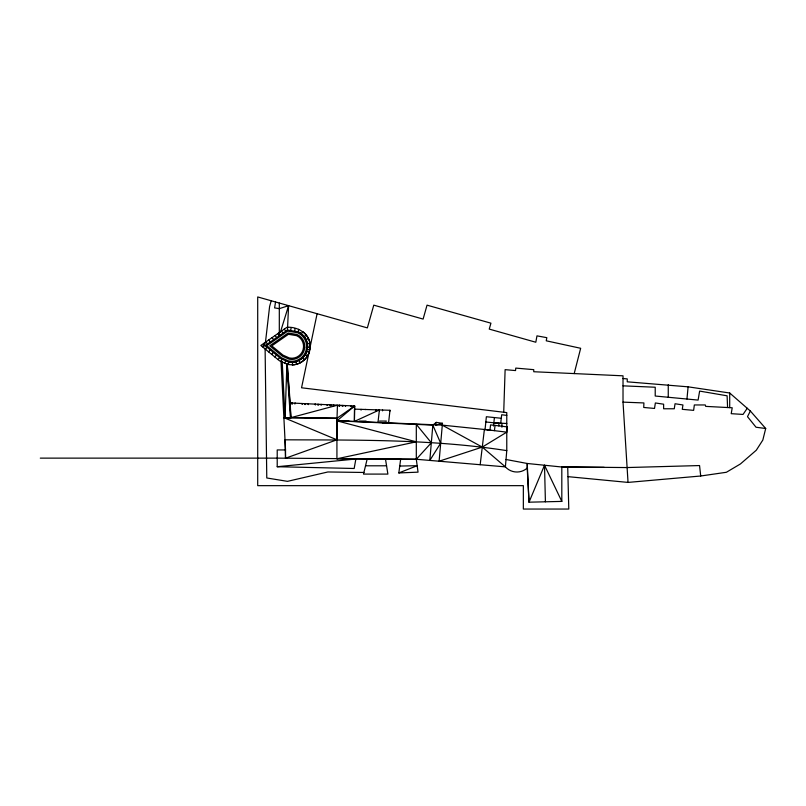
<?xml version="1.0" encoding="UTF-8"?>
<svg xmlns="http://www.w3.org/2000/svg" width="806" height="806" viewBox="0 0 806 806"><rect width="100%" height="100%" fill="white"/><g stroke="black" fill="none" stroke-linecap="round" stroke-linejoin="round"><path stroke-width="1.21" d="M40.3 458.13L277.214 458.13L416.309 459.269L505.382 466.865L506.773 450.625C433.457 439.21 358.992 440.136 285.012 439.814L285.526 458.221L336.928 439.814L337.019 418.233L354.59 406.002L354.408 421.417L442.192 425.125L490.794 430.132M336.928 439.814L283.883 417.649L290.895 417.649L337.452 405.186L336.928 420.833L354.408 421.417L354.59 406.002L290.19 402.95L287.198 363.788M263.471 345.421L262.393 346.741L265.073 345.633L287.47 330.027L287.51 327.438M354.559 409.942L354.59 409.136L389.983 410.274L389.953 411.08M361.058 410.153L361.078 409.347M379.364 410.738L379.394 409.932L354.408 421.417M382.548 410.848L382.578 410.032M503.72 412.239L505.12 369.652L515.548 370.569L515.769 368.09L533.753 369.652L533.753 371.737L623.018 375.818L623.018 402.134L628.035 482.411L700.706 476.003L726.387 472.276L740.412 463.964L756.31 450.201L762.829 440.056L765.7 428.5L750.356 411.02L729.702 393.006L688.112 386.83L627.239 381.822L627.239 378.891L623.018 378.528M290.16 403.756L290.19 402.95L290.895 417.649L283.883 417.649L337.019 418.233L285.052 417.589L286.926 363.849M287.581 327.589L288.588 305.665L279.309 308.648L274.604 307.902L275.541 301.988M291.681 403.02L291.651 403.826L292.457 403.866L292.487 403.06M292.054 403.846L292.084 403.04M294.915 403.171L294.875 403.977L295.399 403.191M301.807 403.504L302.25 404.33L302.29 403.524M304.708 403.635L304.668 404.441L305.474 404.481L305.514 403.675M307.932 403.786L308.376 404.622L308.416 403.816M314.945 404.118L315.388 404.955L315.428 404.149M317.846 404.259L317.806 405.065L318.612 405.106L318.652 404.3M321.07 404.411L321.03 405.216L321.554 404.431M327.196 404.703L327.155 405.509L327.679 404.723M330.097 404.844L330.057 405.65L330.863 405.68L330.903 404.874M333.321 404.995L333.775 405.821L333.805 405.015M339.114 406.073L339.155 405.267L339.044 406.073M339.286 405.277L339.739 406.103L339.769 405.297M342.197 405.408L342.157 406.214L342.963 406.254L343.003 405.448M345.421 405.569L345.381 406.375L345.905 405.589M350.479 405.801L350.922 406.637L350.963 405.831M353.381 405.942L353.34 406.748L354.549 406.808L354.59 406.002L353.784 406.002L353.784 406.768M354.146 406.788L354.187 405.982M367.143 459.118L363.516 474.089L387.888 474.089L385.48 459.047L400.673 459.047L398.829 472.941L418.042 472.155L416.309 459.269L416.309 424.389L431.331 442.776L416.309 459.269L336.928 458.785L336.928 420.833L432.832 425.125L436.217 422.374L442.464 423.311L439.109 461.213L482.28 447.098L506.773 432.147L507.397 426.898L490.572 424.883L489.937 430.132M288.467 364.534L288.699 361.985M292.588 362.257L292.366 364.886L287.752 364.473L279.521 360.816L260.832 345.462L286.865 327.327C298.704 326.329 311.207 334.923 310.179 347.588C309.625 356.816 301.595 364.604 292.366 364.886A18.488 18.488 0 0 0 309.343 352.041L306.824 351.567L307.66 347.114M686.954 399.03L688.112 386.83M485.051 429.538L486.371 416.732L501.251 418.264L501.715 414.747L506.773 415.412M493.524 426.042L494.4 417.558M501.251 418.264L500.707 423.503L485.837 421.981M378.024 422.203L379.394 409.932M382.578 422.878L388.613 422.546L389.983 410.274M265.355 343.185L269.597 306.532L271.219 300.769M480.175 464.719L484.386 429.467L506.773 432.147M494.431 430.666L495.055 425.417M290.664 330.561L291.097 328.042M294.643 331.236L295.077 328.707M298.653 329.311L298.23 331.84L287.47 330.027M317.111 313.715L301.545 387.787L506.773 412.612L506.773 450.625M436.217 422.374L435.532 425.125L442.464 423.311M574.194 373.581L580.663 348.283L546.256 340.807L546.831 337.674L536.977 335.86L535.809 342.238L489.252 329.1L490.925 323.176L427.039 305.152L423.11 319.075L373.772 305.152L367.355 327.891L257.708 296.951L257.708 485.655L523.346 485.655L523.346 509.049L568.784 509.049L567.716 467.006L561.812 467.006L527.215 463.48L506.017 459.491M280.428 332.112L288.588 305.665M561.812 501.403L544.513 465.243L529.018 502.188L561.812 501.403L561.812 467.006L604.178 467.349M281.032 361.491L282.07 359.144M284.72 363.123L285.757 360.786M305.252 354.791L306.885 351.255A15.908 15.908 0 0 1 288.397 361.965L280.881 358.62L264.015 344.767M750.356 411.02L747.494 416.652L756.038 427.24L765.7 428.5M747.273 408.239L743.041 414.435L731.213 413.68L732.221 407.776L705.724 406.385L705.26 404.955L694.339 404.955L693.634 410.365L682.269 409.327L682.944 404.975L675.055 403.746L674.269 408.773L663.62 408.773L663.62 404.209L655.359 402.96L654.522 408.44L643.732 407.463L643.903 402.94L623.018 402.134M302.613 358.065L305.454 354.539L307.449 356.151M265.506 349.31L267.129 347.326M268.63 351.869L270.252 349.885M271.743 354.428L273.365 352.454M274.866 356.987L276.488 355.013M277.979 359.557L279.601 357.572M306.199 334.893L304.346 336.777L301.172 333.553L302.965 331.729A18.488 18.488 0 0 1 310.179 347.588L307.59 347.104M354.59 406.002L336.928 420.833L416.309 441.829L336.928 458.785M302.814 357.824L295.832 361.823L296.84 364.181M398.829 472.941L417.176 465.707L399.746 466.049M306.028 339.528L308.567 338.762M309.917 343.074L307.398 343.87L306.119 339.528M292.276 362.307L296.124 361.692M277.214 466.724L355.869 458.997L354.166 468.488L277.214 466.724L277.214 449.939L285.526 449.939L285.526 458.221M305.262 417.83L311.227 417.83M342.117 421.064L348.978 421.064M359.264 421.064L366.115 421.064M379.545 421.064L386.406 421.064M506.773 423.503L493.866 422.807M365.531 465.797L386.558 465.797M567.716 467.006L626.645 467.561L699.558 465.556L700.706 476.003M363.909 472.467L327.891 471.963L287.48 481.353L266.776 477.978L265.103 348.132M384.885 422.425L388.613 422.546M623.018 385.842L655.218 387.233L655.218 396.028L698.097 400.088L699.638 391.091L727.113 395.806L727.586 407.534M364.997 409.468L365.803 409.508M288.397 361.965L292.588 362.327M567.958 476.648L628.035 482.411M487.69 429.971L490.169 430.253M307.247 349.341L309.756 349.814M442.192 425.125L482.28 447.098L505.382 466.865A15.475 15.475 0 0 0 527.215 468.085L529.018 502.188L527.215 463.48L527.215 468.085M301.404 333.775L298.039 331.81A15.908 15.908 0 0 1 307.61 347.426L307.378 343.537M302.552 358.015L304.608 359.678M284.286 329.13L285.747 331.226M281.506 331.065L282.966 333.17M278.453 333.19L279.924 335.286M277.848 333.613L279.309 335.709M275.148 335.498L276.609 337.593M272.136 337.593L273.597 339.689M268.821 339.9L270.282 341.996M265.98 341.875L267.451 343.971M263.703 343.467L265.164 345.562M304.184 336.505L306.209 339.83M299.097 360.433L300.104 362.791M287.178 363.708L290.895 417.649M286.694 363.738L290.412 417.679M282.201 361.632L285.052 417.589M281.002 361.128L285.526 449.939M544.513 465.243L545.41 501.795M729.702 393.006L729.702 407.645M668.255 384.744L668.255 397.267M501.926 423.503L501.926 427.21M498.864 423.321L498.864 425.971M279.309 303.046L279.309 333.251M376.211 409.831L376.211 410.637L376.211 409.831M432.832 425.125L429.82 460.428L440.65 443.169L432.832 425.125M303.54 347.164L303.006 350.016A11.828 11.828 0 0 1 292.135 358.237L289.425 357.995L283.017 355.144L271.763 345.895L288.427 334.289L296.638 335.669L298.925 337.009A11.828 11.828 0 0 1 303.54 347.164M304.749 347.245L304.154 350.378A13.047 13.047 0 0 1 292.175 359.446L289.122 359.174L282.382 356.181L269.768 345.814L288.145 333.019L297.051 334.52L299.661 336.052A13.047 13.047 0 0 1 304.749 347.245M306.592 347.366L305.917 350.942A14.891 14.891 0 0 1 292.246 361.29L288.659 360.967L281.415 357.753L266.736 345.693L287.712 331.095L297.696 332.767L300.779 334.581A14.891 14.891 0 0 1 306.592 347.366"/></g></svg>
